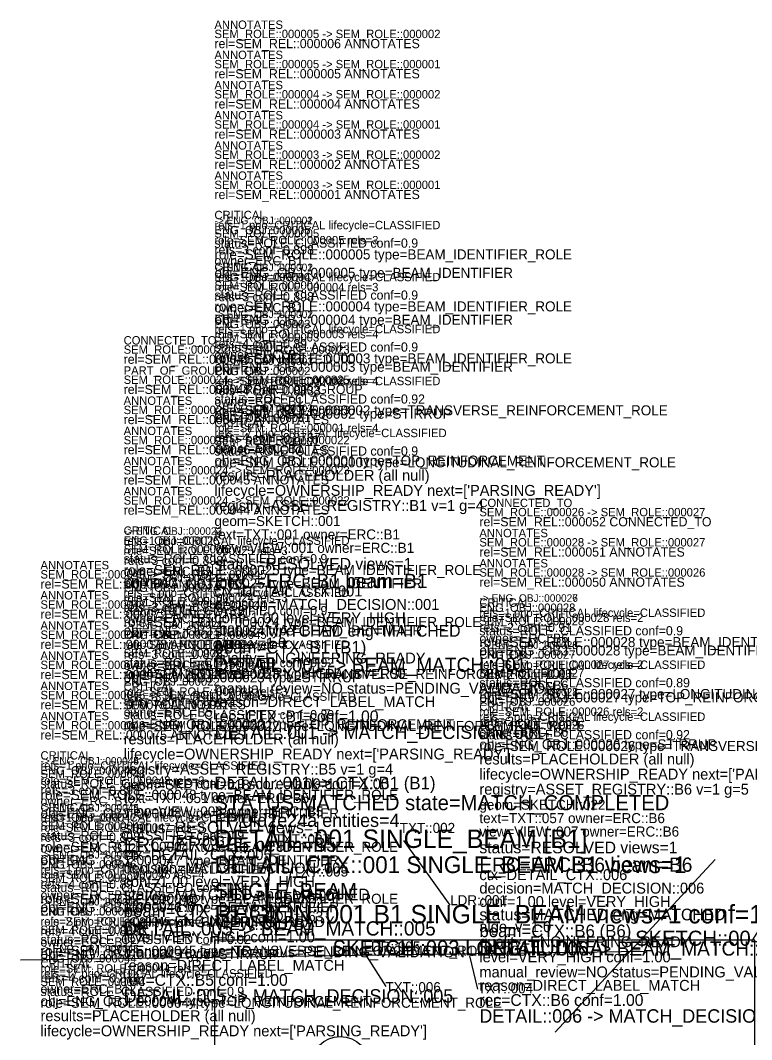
# Model space of a CAD drawing. Header units: metres. Extents: x -18153561 to 38075, y -8791963 to 32914.
# Drawn here: x 3236 to 11954, y 19928 to 32085 of the extents above; entities that cross this region are included whole.
import ezdxf

# ---------------------------------------------------------------- set-up
doc = ezdxf.new("R2010")
doc.units = ezdxf.units.M
for name, color, linetype in [('DEBUG_ALGORITHM_VERSION', 7, 'Continuous'), ('DEBUG_BEAM_MATCH', 7, 'Continuous'), ('DEBUG_CANDIDATE_RANK', 7, 'Continuous'), ('DEBUG_CANDIDATE_SCORE', 7, 'Continuous'), ('DEBUG_CONFIDENCE_LEVEL', 7, 'Continuous'), ('DEBUG_DECISION_QUALITY', 7, 'Continuous'), ('DEBUG_DECISION_REASON', 7, 'Continuous'), ('DEBUG_DETAIL_CONTEXT', 7, 'Continuous'), ('DEBUG_DETAIL_CONTEXT_BOUNDARY', 7, 'Continuous'), ('DEBUG_DETAIL_FINGERPRINT', 7, 'Continuous'), ('DEBUG_DETAIL_IDENTITY', 7, 'Continuous'), ('DEBUG_DETAIL_STATUS', 7, 'Continuous'), ('DEBUG_DETAIL_TYPE', 7, 'Continuous'), ('DEBUG_DETAIL_VIEWS', 7, 'Continuous'), ('DEBUG_ENGINEERING_ASSETS', 7, 'Continuous'), ('DEBUG_ENGINEERING_OBJECT', 7, 'Continuous'), ('DEBUG_ENGINEERING_RESULTS', 7, 'Continuous'), ('DEBUG_ERC', 7, 'Continuous'), ('DEBUG_ERC_LIFECYCLE', 7, 'Continuous'), ('DEBUG_MANUAL_REVIEW', 7, 'Continuous'), ('DEBUG_MATCH_CANDIDATES', 7, 'Continuous'), ('DEBUG_MATCH_DECISION', 7, 'Continuous'), ('DEBUG_MATCH_REFERENCE', 7, 'Continuous'), ('DEBUG_MATCH_STATUS', 7, 'Continuous'), ('DEBUG_OBJECT_CONFIDENCE', 7, 'Continuous'), ('DEBUG_OBJECT_GRAPH', 7, 'Continuous'), ('DEBUG_OBJECT_ID', 7, 'Continuous'), ('DEBUG_OBJECT_LINK', 7, 'Continuous'), ('DEBUG_OBJECT_TYPE', 7, 'Continuous'), ('DEBUG_OWNERSHIP', 7, 'Continuous'), ('DEBUG_OWNERSHIP_TEXT', 7, 'Continuous'), ('DEBUG_OWNERSHIP_VIEW', 7, 'Continuous'), ('DEBUG_REGION_BOUNDARY', 7, 'Continuous'), ('DEBUG_REGION_SEEDS', 7, 'Continuous'), ('DEBUG_REINF_LEADERS', 7, 'Continuous'), ('DEBUG_REINF_REGIONS', 7, 'Continuous'), ('DEBUG_REINF_SKETCHES', 7, 'Continuous'), ('DEBUG_REINF_TEXT', 7, 'Continuous'), ('DEBUG_RELATIONSHIP_TYPE', 7, 'Continuous'), ('DEBUG_ROLE_ID', 7, 'Continuous'), ('DEBUG_ROLE_LINKS', 7, 'Continuous'), ('DEBUG_ROLE_PRIORITY', 7, 'Continuous'), ('DEBUG_ROLE_RELATIONSHIP', 7, 'Continuous'), ('DEBUG_ROLE_TYPE', 7, 'Continuous'), ('DEBUG_SEMANTIC_RELATIONSHIP', 7, 'Continuous'), ('DEBUG_SEMANTIC_ROLE', 7, 'Continuous'), ('DEBUG_VIEW_BOUNDARIES', 7, 'Continuous')]:
    doc.layers.add(name, color=color, linetype=linetype)

msp = doc.modelspace()

# ---------------------------------------------------------------- linework, layer by layer
at = {"layer": 'DEBUG_DETAIL_CONTEXT_BOUNDARY', "color": 200}
msp.add_lwpolyline([(5549.429, 15113.9585), (11994.4125, 15113.9585), (11994.4125, 21113.9585), (5549.429, 21113.9585), (5549.429, 15113.9585)], dxfattribs=at)
at = {"layer": 'DEBUG_REGION_BOUNDARY', "color": 30}
msp.add_lwpolyline([(5549.429, 15113.9585), (11994.4125, 15113.9585), (11994.4125, 21113.9585), (5549.429, 21113.9585), (5549.429, 15113.9585)], dxfattribs=at)
at = {"layer": 'DEBUG_REGION_SEEDS', "color": 2}
msp.add_circle((7049.429, 19613.9585), 350, dxfattribs=at)
at = {"layer": 'DEBUG_REINF_LEADERS', "color": 4}
for p, q in [((6167.849, 21496.977), (6262.218, 22696.239)), ((6167.849, 21338.889), (6262.218, 22696.239)), ((4714.174, 21530.724), (5156.816, 22303.453)), ((8359.95, 21530.724), (7806.704, 22301.098)), ((6383.605, 21583.303), (6477.974, 21983.303)), ((7326.356, 20978.05), (7593.245, 20560.189)), ((8589.993, 20928.472), (8684.362, 20528.472))]:
    msp.add_line(p, q, dxfattribs=at)
at = {"layer": 'DEBUG_REINF_REGIONS', "color": 1}
msp.add_lwpolyline([(5549.429, 15113.9585), (11994.4125, 15113.9585), (11994.4125, 21113.9585), (5549.429, 21113.9585), (5549.429, 15113.9585)], dxfattribs=at)
at = {"layer": 'DEBUG_REINF_SKETCHES', "color": 3}
for points in [[(9610.219, 20016.907), (11520.858, 22077.281)], [(3235.884, 20881.187), (10683.294, 20981.187)]]:
    msp.add_lwpolyline(points, dxfattribs=at)
at = {"layer": 'DEBUG_VIEW_BOUNDARIES', "color": 140}
msp.add_lwpolyline([(5549.429, 15113.9585), (11994.4125, 15113.9585), (11994.4125, 21113.9585), (5549.429, 21113.9585), (5549.429, 15113.9585)], dxfattribs=at)

# ---------------------------------------------------------------- texts
at = {"layer": 'DEBUG_ALGORITHM_VERSION', "color": 4}
for p in [(5549.429, 24593.9585), (4466.9475, 21449.056), (8708.4435, 21209.8575)]:
    msp.add_text('algo_v=1.0', height=130, dxfattribs=at).set_placement(p)
at = {"layer": 'DEBUG_BEAM_MATCH', "color": 2}
for s, p in [('beam=CTX::B1 (B1)', (5549.429, 24533.9585)), ('beam=CTX::B5 (B5)', (4466.9475, 21389.056)), ('beam=CTX::B6 (B6)', (8708.4435, 21149.8575))]:
    msp.add_text(s, height=150, dxfattribs=at).set_placement(p)
at = {"layer": 'DEBUG_BEAM_MATCH', "color": 3}
for s, p in [('DETAIL::001 -> BEAM_MATCH::001', (5549.429, 24313.9585)), ('DETAIL::005 -> BEAM_MATCH::005', (4466.9475, 21169.056)), ('DETAIL::006 -> BEAM_MATCH::006', (8708.4435, 20929.8575))]:
    msp.add_text(s, height=170, dxfattribs=at).set_placement(p)
at = {"layer": 'DEBUG_CANDIDATE_RANK', "color": 4}
msp.add_text('rank=1', height=130, dxfattribs=at).set_placement((6449.429, 22913.9585))
at = {"layer": 'DEBUG_CANDIDATE_SCORE', "color": 3}
msp.add_text('score=1.00 conf=1.00', height=130, dxfattribs=at).set_placement((5949.429, 22913.9585))
at = {"layer": 'DEBUG_CONFIDENCE_LEVEL', "color": 5}
for p in [(5549.429, 24233.9585), (4466.9475, 21089.056), (8708.4435, 20849.8575)]:
    msp.add_text('level=VERY_HIGH conf=1.00', height=130, dxfattribs=at).set_placement(p)
at = {"layer": 'DEBUG_DECISION_QUALITY', "color": 6}
for p in [(5549.429, 24413.9585), (4466.9475, 21269.056), (8708.4435, 21029.8575)]:
    msp.add_text('quality=ENGINEERING_READY', height=130, dxfattribs=at).set_placement(p)
at = {"layer": 'DEBUG_DECISION_REASON', "color": 3}
for p in [(5549.429, 23893.9585), (4466.9475, 20749.056), (8708.4435, 20509.8575)]:
    msp.add_text('reason=DIRECT_LABEL_MATCH', height=130, dxfattribs=at).set_placement(p)
at = {"layer": 'DEBUG_DETAIL_CONTEXT', "color": 6}
msp.add_text('DETAIL_CTX::001 SINGLE_BEAM B1 views=1', height=200, dxfattribs=at).set_placement((5549.429, 21913.9585))
at = {"layer": 'DEBUG_DETAIL_FINGERPRINT', "color": 3}
msp.add_text('FP:0fd2e24a entities=4', height=160, dxfattribs=at).set_placement((5549.429, 22463.9585))
at = {"layer": 'DEBUG_DETAIL_IDENTITY', "color": 2}
msp.add_text('DETAIL::001 SINGLE_BEAM [B1]', height=220, dxfattribs=at).set_placement((5549.429, 22213.9585))
at = {"layer": 'DEBUG_DETAIL_STATUS', "color": 1}
msp.add_text('STATUS:MATCHED state=MATCH_COMPLETED', height=180, dxfattribs=at).set_placement((5549.429, 22663.9585))
at = {"layer": 'DEBUG_DETAIL_TYPE', "color": 6}
msp.add_text('SINGLE_BEAM', height=180, dxfattribs=at).set_placement((5549.429, 21613.9585))
at = {"layer": 'DEBUG_DETAIL_VIEWS', "color": 5}
msp.add_text('VIEW::001 B1', height=140, dxfattribs=at).set_placement((5549.429, 21233.9585))
at = {"layer": 'DEBUG_ENGINEERING_ASSETS', "color": 3}
for s, p in [('registry=ASSET_REGISTRY::B1 v=1 g=4', (5549.429, 26233.9585)), ('registry=ASSET_REGISTRY::B5 v=1 g=4', (4466.9475, 23089.056)), ('registry=ASSET_REGISTRY::B6 v=1 g=5', (8708.4435, 22849.8575))]:
    msp.add_text(s, height=130, dxfattribs=at).set_placement(p)
at = {"layer": 'DEBUG_ENGINEERING_OBJECT', "color": 3}
for s, p in [('obj=ENG_OBJ::000005 type=BEAM_IDENTIFIER', (5549.429, 29013.9585)), ('obj=ENG_OBJ::000004 type=BEAM_IDENTIFIER', (5549.429, 28453.9585)), ('obj=ENG_OBJ::000003 type=BEAM_IDENTIFIER', (5549.429, 27893.9585)), ('obj=ENG_OBJ::000002 type=STIRRUP', (5549.429, 27333.9585)), ('obj=ENG_OBJ::000001 type=TOP_REINFORCEMENT', (5549.429, 26773.9585)), ('obj=ENG_OBJ::000025 type=BEAM_IDENTIFIER', (4466.9475, 25309.056)), ('obj=ENG_OBJ::000024 type=BEAM_IDENTIFIER', (4466.9475, 24749.056)), ('obj=ENG_OBJ::000028 type=BEAM_IDENTIFIER', (8708.4435, 24509.8575)), ('obj=ENG_OBJ::000023 type=STIRRUP', (4466.9475, 24189.056)), ('obj=ENG_OBJ::000027 type=TOP_REINFORCEMENT', (8708.4435, 23949.8575)), ('obj=ENG_OBJ::000022 type=TOP_REINFORCEMENT', (4466.9475, 23629.056)), ('obj=ENG_OBJ::000026 type=STIRRUP', (8708.4435, 23389.8575)), ('obj=ENG_OBJ::000048 type=BEAM_IDENTIFIER', (3475.666, 22567.5565)), ('obj=ENG_OBJ::000047 type=BEAM_IDENTIFIER', (3475.666, 22007.5565)), ('obj=ENG_OBJ::000046 type=BEAM_IDENTIFIER', (3475.666, 21447.5565)), ('obj=ENG_OBJ::000045 type=STIRRUP', (3475.666, 20887.5565)), ('obj=ENG_OBJ::000044 type=TOP_REINFORCEMENT', (3475.666, 20327.5565))]:
    msp.add_text(s, height=120, dxfattribs=at).set_placement(p)
at = {"layer": 'DEBUG_ENGINEERING_RESULTS', "color": 8}
for p in [(5549.429, 26593.9585), (4466.9475, 23449.056), (8708.4435, 23209.8575), (3475.666, 20147.5565)]:
    msp.add_text('results=PLACEHOLDER (all null)', height=130, dxfattribs=at).set_placement(p)
at = {"layer": 'DEBUG_ERC', "color": 2}
for p in [(5549.429, 25533.9585), (4466.9475, 22389.056), (8708.4435, 22149.8575)]:
    msp.add_text('status=RESOLVED views=1', height=140, dxfattribs=at).set_placement(p)
at = {"layer": 'DEBUG_ERC', "color": 3}
for s, p in [('ERC=ERC::B1 beam=B1', (5549.429, 25313.9585)), ('ERC=ERC::B5 beam=B5', (4466.9475, 22169.056)), ('ERC=ERC::B6 beam=B6', (8708.4435, 21929.8575))]:
    msp.add_text(s, height=170, dxfattribs=at).set_placement(p)
at = {"layer": 'DEBUG_ERC_LIFECYCLE', "color": 1}
for p in [(5549.429, 26413.9585), (4466.9475, 23269.056), (8708.4435, 23029.8575), (3475.666, 19967.5565)]:
    msp.add_text("lifecycle=OWNERSHIP_READY next=['PARSING_READY']", height=130, dxfattribs=at).set_placement(p)
at = {"layer": 'DEBUG_MANUAL_REVIEW', "color": 1}
for p in [(5549.429, 24053.9585), (4466.9475, 20909.056), (8708.4435, 20669.8575)]:
    msp.add_text('manual_review=NO status=PENDING_VALIDATION', height=130, dxfattribs=at).set_placement(p)
at = {"layer": 'DEBUG_MATCH_CANDIDATES', "color": 5}
msp.add_text('DETAIL::001 -> CTX::B1 (B1)', height=150, dxfattribs=at).set_placement((5549.429, 22913.9585))
at = {"layer": 'DEBUG_MATCH_DECISION', "color": 2}
for s, p in [('rec=CTX::B1 conf=1.00', (5549.429, 23713.9585)), ('rec=CTX::B5 conf=1.00', (4466.9475, 20569.056)), ('rec=CTX::B6 conf=1.00', (8708.4435, 20329.8575))]:
    msp.add_text(s, height=140, dxfattribs=at).set_placement(p)
at = {"layer": 'DEBUG_MATCH_DECISION', "color": 6}
for s, p in [('DETAIL::001 -> MATCH_DECISION::001', (5549.429, 23513.9585)), ('DETAIL::005 -> MATCH_DECISION::005', (4466.9475, 20369.056)), ('DETAIL::006 -> MATCH_DECISION::006', (8708.4435, 20129.8575))]:
    msp.add_text(s, height=160, dxfattribs=at).set_placement(p)
at = {"layer": 'DEBUG_MATCH_REFERENCE', "color": 1}
for s, p in [('ctx=DETAIL_CTX::001', (5549.429, 25213.9585)), ('ctx=DETAIL_CTX::005', (4466.9475, 22069.056)), ('ctx=DETAIL_CTX::006', (8708.4435, 21829.8575))]:
    msp.add_text(s, height=130, dxfattribs=at).set_placement(p)
at = {"layer": 'DEBUG_MATCH_REFERENCE', "color": 4}
for s, p in [('decision=MATCH_DECISION::001', (5549.429, 25053.9585)), ('decision=MATCH_DECISION::005', (4466.9475, 21909.056)), ('decision=MATCH_DECISION::006', (8708.4435, 21669.8575))]:
    msp.add_text(s, height=130, dxfattribs=at).set_placement(p)
at = {"layer": 'DEBUG_MATCH_STATUS', "color": 5}
for p in [(5549.429, 24893.9585), (4466.9475, 21749.056), (8708.4435, 21509.8575)]:
    msp.add_text('conf=1.00 level=VERY_HIGH', height=130, dxfattribs=at).set_placement(p)
at = {"layer": 'DEBUG_MATCH_STATUS', "color": 6}
for p in [(5549.429, 24733.9585), (4466.9475, 21589.056), (8708.4435, 21349.8575)]:
    msp.add_text('status=MATCHED eng=MATCHED', height=140, dxfattribs=at).set_placement(p)
at = {"layer": 'DEBUG_OBJECT_CONFIDENCE', "color": 2}
for s, p in [('refs=3 conf=0.898', (5549.429, 29293.9585)), ('refs=3 conf=0.898', (5549.429, 28733.9585)), ('refs=4 conf=0.89', (5549.429, 28173.9585)), ('refs=4 conf=0.8833', (5549.429, 27613.9585)), ('refs=4 conf=0.8767', (5549.429, 27053.9585)), ('refs=3 conf=0.898', (4466.9475, 25589.056)), ('refs=3 conf=0.898', (4466.9475, 25029.056)), ('refs=2 conf=0.91', (8708.4435, 24789.8575)), ('refs=3 conf=0.876', (4466.9475, 24469.056)), ('refs=2 conf=0.85', (8708.4435, 24229.8575)), ('refs=3 conf=0.864', (4466.9475, 23909.056)), ('refs=2 conf=0.865', (8708.4435, 23669.8575)), ('refs=3 conf=0.898', (3475.666, 22847.5565)), ('refs=3 conf=0.898', (3475.666, 22287.5565)), ('refs=4 conf=0.89', (3475.666, 21727.5565)), ('refs=4 conf=0.8833', (3475.666, 21167.5565)), ('refs=4 conf=0.8767', (3475.666, 20607.5565))]:
    msp.add_text(s, height=110, dxfattribs=at).set_placement(p)
at = {"layer": 'DEBUG_OBJECT_GRAPH', "color": 6}
for s, p in [('-> ENG_OBJ::000001', (5549.429, 29653.9585)), ('-> ENG_OBJ::000002', (5549.429, 29653.9585)), ('-> ENG_OBJ::000001', (5549.429, 29093.9585)), ('-> ENG_OBJ::000002', (5549.429, 29093.9585)), ('-> ENG_OBJ::000001', (5549.429, 28533.9585)), ('-> ENG_OBJ::000002', (5549.429, 28533.9585)), ('-> ENG_OBJ::000001', (5549.429, 27973.9585)), ('-> ENG_OBJ::000003', (5549.429, 27973.9585)), ('-> ENG_OBJ::000002', (5549.429, 27413.9585)), ('-> ENG_OBJ::000003', (5549.429, 27413.9585)), ('-> ENG_OBJ::000022', (4466.9475, 25949.056)), ('-> ENG_OBJ::000023', (4466.9475, 25949.056)), ('-> ENG_OBJ::000022', (4466.9475, 25389.056)), ('-> ENG_OBJ::000023', (4466.9475, 25389.056)), ('-> ENG_OBJ::000026', (8708.4435, 25149.8575)), ('-> ENG_OBJ::000027', (8708.4435, 25149.8575)), ('-> ENG_OBJ::000022', (4466.9475, 24829.056)), ('-> ENG_OBJ::000024', (4466.9475, 24829.056)), ('-> ENG_OBJ::000026', (8708.4435, 24589.8575)), ('-> ENG_OBJ::000028', (8708.4435, 24589.8575)), ('-> ENG_OBJ::000023', (4466.9475, 24269.056)), ('-> ENG_OBJ::000024', (4466.9475, 24269.056)), ('-> ENG_OBJ::000027', (8708.4435, 24029.8575)), ('-> ENG_OBJ::000028', (8708.4435, 24029.8575)), ('-> ENG_OBJ::000044', (3475.666, 23207.5565)), ('-> ENG_OBJ::000045', (3475.666, 23207.5565)), ('-> ENG_OBJ::000044', (3475.666, 22647.5565)), ('-> ENG_OBJ::000045', (3475.666, 22647.5565)), ('-> ENG_OBJ::000044', (3475.666, 22087.5565)), ('-> ENG_OBJ::000045', (3475.666, 22087.5565)), ('-> ENG_OBJ::000044', (3475.666, 21527.5565)), ('-> ENG_OBJ::000046', (3475.666, 21527.5565)), ('-> ENG_OBJ::000045', (3475.666, 20967.5565)), ('-> ENG_OBJ::000046', (3475.666, 20967.5565))]:
    msp.add_text(s, height=90, dxfattribs=at).set_placement(p)
at = {"layer": 'DEBUG_OBJECT_ID', "color": 2}
for s, p in [('ENG_OBJ::000005', (5549.429, 29533.9585)), ('ENG_OBJ::000004', (5549.429, 28973.9585)), ('ENG_OBJ::000003', (5549.429, 28413.9585)), ('ENG_OBJ::000002', (5549.429, 27853.9585)), ('ENG_OBJ::000001', (5549.429, 27293.9585)), ('ENG_OBJ::000025', (4466.9475, 25829.056)), ('ENG_OBJ::000024', (4466.9475, 25269.056)), ('ENG_OBJ::000028', (8708.4435, 25029.8575)), ('ENG_OBJ::000023', (4466.9475, 24709.056)), ('ENG_OBJ::000027', (8708.4435, 24469.8575)), ('ENG_OBJ::000022', (4466.9475, 24149.056)), ('ENG_OBJ::000026', (8708.4435, 23909.8575)), ('ENG_OBJ::000048', (3475.666, 23087.5565)), ('ENG_OBJ::000047', (3475.666, 22527.5565)), ('ENG_OBJ::000046', (3475.666, 21967.5565)), ('ENG_OBJ::000045', (3475.666, 21407.5565)), ('ENG_OBJ::000044', (3475.666, 20847.5565))]:
    msp.add_text(s, height=100, dxfattribs=at).set_placement(p)
at = {"layer": 'DEBUG_OBJECT_LINK', "color": 4}
for s, p in [('role=SEM_ROLE::000005 rels=3', (5549.429, 29413.9585)), ('role=SEM_ROLE::000004 rels=3', (5549.429, 28853.9585)), ('role=SEM_ROLE::000003 rels=4', (5549.429, 28293.9585)), ('role=SEM_ROLE::000002 rels=4', (5549.429, 27733.9585)), ('role=SEM_ROLE::000001 rels=4', (5549.429, 27173.9585)), ('role=SEM_ROLE::000025 rels=3', (4466.9475, 25709.056)), ('role=SEM_ROLE::000024 rels=3', (4466.9475, 25149.056)), ('role=SEM_ROLE::000028 rels=2', (8708.4435, 24909.8575)), ('role=SEM_ROLE::000023 rels=3', (4466.9475, 24589.056)), ('role=SEM_ROLE::000027 rels=2', (8708.4435, 24349.8575)), ('role=SEM_ROLE::000022 rels=3', (4466.9475, 24029.056)), ('role=SEM_ROLE::000026 rels=2', (8708.4435, 23789.8575)), ('role=SEM_ROLE::000048 rels=3', (3475.666, 22967.5565)), ('role=SEM_ROLE::000047 rels=3', (3475.666, 22407.5565)), ('role=SEM_ROLE::000046 rels=4', (3475.666, 21847.5565)), ('role=SEM_ROLE::000045 rels=4', (3475.666, 21287.5565)), ('role=SEM_ROLE::000044 rels=4', (3475.666, 20727.5565))]:
    msp.add_text(s, height=100, dxfattribs=at).set_placement(p)
at = {"layer": 'DEBUG_OBJECT_TYPE', "color": 5}
for s, p in [('owner=ERC::B1', (5549.429, 29163.9585)), ('owner=ERC::B1', (5549.429, 28603.9585)), ('owner=ERC::B1', (5549.429, 28043.9585)), ('owner=ERC::B1', (5549.429, 27483.9585)), ('owner=ERC::B1', (5549.429, 26923.9585)), ('owner=ERC::B5', (4466.9475, 25459.056)), ('owner=ERC::B5', (4466.9475, 24899.056)), ('owner=ERC::B6', (8708.4435, 24659.8575)), ('owner=ERC::B5', (4466.9475, 24339.056)), ('owner=ERC::B6', (8708.4435, 24099.8575)), ('owner=ERC::B5', (4466.9475, 23779.056)), ('owner=ERC::B6', (8708.4435, 23539.8575)), ('owner=ERC::B12', (3475.666, 22717.5565)), ('owner=ERC::B12', (3475.666, 22157.5565)), ('owner=ERC::B12', (3475.666, 21597.5565)), ('owner=ERC::B12', (3475.666, 21037.5565)), ('owner=ERC::B12', (3475.666, 20477.5565))]:
    msp.add_text(s, height=110, dxfattribs=at).set_placement(p)
at = {"layer": 'DEBUG_OWNERSHIP', "color": 4}
for s, p in [('geom=SKETCH::001', (5549.429, 26053.9585)), ('geom=SKETCH::018', (4466.9475, 22909.056)), ('geom=SKETCH::022', (8708.4435, 22669.8575))]:
    msp.add_text(s, height=120, dxfattribs=at).set_placement(p)
at = {"layer": 'DEBUG_OWNERSHIP_TEXT', "color": 6}
for s, p in [('text=TXT::001 owner=ERC::B1', (5549.429, 25893.9585)), ('text=TXT::051 owner=ERC::B5', (4466.9475, 22749.056)), ('text=TXT::057 owner=ERC::B6', (8708.4435, 22509.8575))]:
    msp.add_text(s, height=120, dxfattribs=at).set_placement(p)
at = {"layer": 'DEBUG_OWNERSHIP_VIEW', "color": 5}
for s, p in [('view=VIEW::001 owner=ERC::B1', (5549.429, 25733.9585)), ('view=VIEW::006 owner=ERC::B5', (4466.9475, 22589.056)), ('view=VIEW::007 owner=ERC::B6', (8708.4435, 22349.8575))]:
    msp.add_text(s, height=120, dxfattribs=at).set_placement(p)
at = {"layer": 'DEBUG_REINF_LEADERS', "color": 4}
for s, p in [('LDR::002', (4714.174, 21530.724)), ('LDR::004', (6383.605, 21583.303)), ('LDR::001', (8359.95, 21530.724)), ('LDR::062', (6167.849, 21496.977)), ('LDR::063', (6167.849, 21338.889)), ('LDR::005', (7326.356, 20978.05)), ('LDR::003', (8589.993, 20928.472))]:
    msp.add_text(s, height=120, dxfattribs=at).set_placement(p)
at = {"layer": 'DEBUG_REINF_REGIONS', "color": 1}
msp.add_text('REGION::001 B1 SINGLE_BEAM views=1 conf=1.00', height=220, dxfattribs=at).set_placement((5549.429, 21313.9585))
at = {"layer": 'DEBUG_REINF_SKETCHES', "color": 3}
for s, p in [('SKETCH::004 CROSS_SECTION', (10565.5385, 21047.094)), ('SKETCH::003 LONGITUDINAL', (6959.589, 20931.187))]:
    msp.add_text(s, height=180, dxfattribs=at).set_placement(p)
at = {"layer": 'DEBUG_REINF_TEXT', "color": 2}
for s, p in [('TXT::002', (7758.83, 22393.046)), ('TXT::087', (6267.218, 22256.036)), ('TXT::003', (5011.763, 22238.598)), ('TXT::005', (6482.974, 21872.658)), ('TXT::006', (7588.574, 20493.059)), ('TXT::004', (8689.362, 20479.415))]:
    msp.add_text(s, height=120, dxfattribs=at).set_placement(p)
at = {"layer": 'DEBUG_RELATIONSHIP_TYPE', "color": 6}
for s, p in [('ANNOTATES', (5549.429, 31983.9585)), ('ANNOTATES', (5549.429, 31623.9585)), ('ANNOTATES', (5549.429, 31263.9585)), ('ANNOTATES', (5549.429, 30903.9585)), ('ANNOTATES', (5549.429, 30543.9585)), ('ANNOTATES', (5549.429, 30183.9585)), ('CONNECTED_TO', (4466.9475, 28219.056)), ('PART_OF_GROUP', (4466.9475, 27859.056)), ('ANNOTATES', (4466.9475, 27499.056)), ('ANNOTATES', (4466.9475, 27139.056)), ('ANNOTATES', (4466.9475, 26779.056)), ('ANNOTATES', (4466.9475, 26419.056)), ('CONNECTED_TO', (8708.4435, 26279.8575)), ('ANNOTATES', (8708.4435, 25919.8575)), ('ANNOTATES', (8708.4435, 25559.8575)), ('ANNOTATES', (3475.666, 25537.5565)), ('ANNOTATES', (3475.666, 25177.5565)), ('ANNOTATES', (3475.666, 24817.5565)), ('ANNOTATES', (3475.666, 24457.5565)), ('ANNOTATES', (3475.666, 24097.5565)), ('ANNOTATES', (3475.666, 23737.5565))]:
    msp.add_text(s, height=100, dxfattribs=at).set_placement(p)
at = {"layer": 'DEBUG_ROLE_ID', "color": 2}
for s, p in [('SEM_ROLE::000005', (5549.429, 29493.9585)), ('SEM_ROLE::000004', (5549.429, 28873.9585)), ('SEM_ROLE::000003', (5549.429, 28253.9585)), ('SEM_ROLE::000002', (5549.429, 27633.9585)), ('SEM_ROLE::000001', (5549.429, 27013.9585)), ('SEM_ROLE::000025', (4466.9475, 25729.056)), ('SEM_ROLE::000024', (4466.9475, 25109.056)), ('SEM_ROLE::000028', (8708.4435, 24869.8575)), ('SEM_ROLE::000023', (4466.9475, 24489.056)), ('SEM_ROLE::000027', (8708.4435, 24249.8575)), ('SEM_ROLE::000022', (4466.9475, 23869.056)), ('SEM_ROLE::000026', (8708.4435, 23629.8575)), ('SEM_ROLE::000048', (3475.666, 23047.5565)), ('SEM_ROLE::000047', (3475.666, 22427.5565)), ('SEM_ROLE::000046', (3475.666, 21807.5565)), ('SEM_ROLE::000045', (3475.666, 21187.5565)), ('SEM_ROLE::000044', (3475.666, 20567.5565))]:
    msp.add_text(s, height=100, dxfattribs=at).set_placement(p)
at = {"layer": 'DEBUG_ROLE_LINKS', "color": 5}
for s, p in [('SEM_ROLE::000005 -> SEM_ROLE::000002', (5549.429, 31873.9585)), ('SEM_ROLE::000005 -> SEM_ROLE::000001', (5549.429, 31513.9585)), ('SEM_ROLE::000004 -> SEM_ROLE::000002', (5549.429, 31153.9585)), ('SEM_ROLE::000004 -> SEM_ROLE::000001', (5549.429, 30793.9585)), ('SEM_ROLE::000003 -> SEM_ROLE::000002', (5549.429, 30433.9585)), ('SEM_ROLE::000003 -> SEM_ROLE::000001', (5549.429, 30073.9585)), ('SEM_ROLE::000022 -> SEM_ROLE::000023', (4466.9475, 28109.056)), ('SEM_ROLE::000024 -> SEM_ROLE::000025', (4466.9475, 27749.056)), ('SEM_ROLE::000025 -> SEM_ROLE::000023', (4466.9475, 27389.056)), ('SEM_ROLE::000025 -> SEM_ROLE::000022', (4466.9475, 27029.056)), ('SEM_ROLE::000024 -> SEM_ROLE::000023', (4466.9475, 26669.056)), ('SEM_ROLE::000024 -> SEM_ROLE::000022', (4466.9475, 26309.056)), ('SEM_ROLE::000026 -> SEM_ROLE::000027', (8708.4435, 26169.8575)), ('SEM_ROLE::000028 -> SEM_ROLE::000027', (8708.4435, 25809.8575)), ('SEM_ROLE::000028 -> SEM_ROLE::000026', (8708.4435, 25449.8575)), ('SEM_ROLE::000048 -> SEM_ROLE::000045', (3475.666, 25427.5565)), ('SEM_ROLE::000048 -> SEM_ROLE::000044', (3475.666, 25067.5565)), ('SEM_ROLE::000047 -> SEM_ROLE::000045', (3475.666, 24707.5565)), ('SEM_ROLE::000047 -> SEM_ROLE::000044', (3475.666, 24347.5565)), ('SEM_ROLE::000046 -> SEM_ROLE::000045', (3475.666, 23987.5565)), ('SEM_ROLE::000046 -> SEM_ROLE::000044', (3475.666, 23627.5565))]:
    msp.add_text(s, height=100, dxfattribs=at).set_placement(p)
at = {"layer": 'DEBUG_ROLE_PRIORITY', "color": 3}
for p in [(5549.429, 29713.9585), (5549.429, 29093.9585), (5549.429, 28473.9585), (5549.429, 27853.9585), (5549.429, 27233.9585), (4466.9475, 25949.056), (4466.9475, 25329.056), (8708.4435, 25089.8575), (4466.9475, 24709.056), (8708.4435, 24469.8575), (4466.9475, 24089.056), (8708.4435, 23849.8575), (3475.666, 23267.5565), (3475.666, 22647.5565), (3475.666, 22027.5565), (3475.666, 21407.5565), (3475.666, 20787.5565)]:
    msp.add_text('CRITICAL', height=100, dxfattribs=at).set_placement(p)
at = {"layer": 'DEBUG_ROLE_RELATIONSHIP', "color": 3}
for s, p in [('refs=1 prio=CRITICAL lifecycle=CLASSIFIED', (5549.429, 29593.9585)), ('refs=1 prio=CRITICAL lifecycle=CLASSIFIED', (5549.429, 28973.9585)), ('refs=1 prio=CRITICAL lifecycle=CLASSIFIED', (5549.429, 28353.9585)), ('refs=1 prio=CRITICAL lifecycle=CLASSIFIED', (5549.429, 27733.9585)), ('refs=17 prio=CRITICAL lifecycle=CLASSIFIED', (5549.429, 27113.9585)), ('refs=1 prio=CRITICAL lifecycle=CLASSIFIED', (4466.9475, 25829.056)), ('refs=1 prio=CRITICAL lifecycle=CLASSIFIED', (4466.9475, 25209.056)), ('refs=1 prio=CRITICAL lifecycle=CLASSIFIED', (8708.4435, 24969.8575)), ('refs=1 prio=CRITICAL lifecycle=CLASSIFIED', (4466.9475, 24589.056)), ('refs=6 prio=CRITICAL lifecycle=CLASSIFIED', (8708.4435, 24349.8575)), ('refs=13 prio=CRITICAL lifecycle=CLASSIFIED', (4466.9475, 23969.056)), ('refs=2 prio=CRITICAL lifecycle=CLASSIFIED', (8708.4435, 23729.8575)), ('refs=1 prio=CRITICAL lifecycle=CLASSIFIED', (3475.666, 23147.5565)), ('refs=1 prio=CRITICAL lifecycle=CLASSIFIED', (3475.666, 22527.5565)), ('refs=1 prio=CRITICAL lifecycle=CLASSIFIED', (3475.666, 21907.5565)), ('refs=2 prio=CRITICAL lifecycle=CLASSIFIED', (3475.666, 21287.5565)), ('refs=17 prio=CRITICAL lifecycle=CLASSIFIED', (3475.666, 20667.5565))]:
    msp.add_text(s, height=100, dxfattribs=at).set_placement(p)
at = {"layer": 'DEBUG_ROLE_TYPE', "color": 6}
for s, p in [('status=ROLE_CLASSIFIED conf=0.9', (5549.429, 29373.9585)), ('status=ROLE_CLASSIFIED conf=0.9', (5549.429, 28753.9585)), ('status=ROLE_CLASSIFIED conf=0.9', (5549.429, 28133.9585)), ('status=ROLE_CLASSIFIED conf=0.92', (5549.429, 27513.9585)), ('status=ROLE_CLASSIFIED conf=0.9', (5549.429, 26893.9585)), ('status=ROLE_CLASSIFIED conf=0.9', (4466.9475, 25609.056)), ('status=ROLE_CLASSIFIED conf=0.9', (4466.9475, 24989.056)), ('status=ROLE_CLASSIFIED conf=0.9', (8708.4435, 24749.8575)), ('status=ROLE_CLASSIFIED conf=0.92', (4466.9475, 24369.056)), ('status=ROLE_CLASSIFIED conf=0.89', (8708.4435, 24129.8575)), ('status=ROLE_CLASSIFIED conf=0.89', (4466.9475, 23749.056)), ('status=ROLE_CLASSIFIED conf=0.92', (8708.4435, 23509.8575)), ('status=ROLE_CLASSIFIED conf=0.9', (3475.666, 22927.5565)), ('status=ROLE_CLASSIFIED conf=0.9', (3475.666, 22307.5565)), ('status=ROLE_CLASSIFIED conf=0.9', (3475.666, 21687.5565)), ('status=ROLE_CLASSIFIED conf=0.92', (3475.666, 21067.5565)), ('status=ROLE_CLASSIFIED conf=0.9', (3475.666, 20447.5565))]:
    msp.add_text(s, height=110, dxfattribs=at).set_placement(p)
at = {"layer": 'DEBUG_SEMANTIC_RELATIONSHIP', "color": 1}
for s, p in [('rel=SEM_REL::000006 ANNOTATES', (5549.429, 31753.9585)), ('rel=SEM_REL::000005 ANNOTATES', (5549.429, 31393.9585)), ('rel=SEM_REL::000004 ANNOTATES', (5549.429, 31033.9585)), ('rel=SEM_REL::000003 ANNOTATES', (5549.429, 30673.9585)), ('rel=SEM_REL::000002 ANNOTATES', (5549.429, 30313.9585)), ('rel=SEM_REL::000001 ANNOTATES', (5549.429, 29953.9585)), ('rel=SEM_REL::000049 CONNECTED_TO', (4466.9475, 27989.056)), ('rel=SEM_REL::000048 PART_OF_GROUP', (4466.9475, 27629.056)), ('rel=SEM_REL::000047 ANNOTATES', (4466.9475, 27269.056)), ('rel=SEM_REL::000046 ANNOTATES', (4466.9475, 26909.056)), ('rel=SEM_REL::000045 ANNOTATES', (4466.9475, 26549.056)), ('rel=SEM_REL::000044 ANNOTATES', (4466.9475, 26189.056)), ('rel=SEM_REL::000052 CONNECTED_TO', (8708.4435, 26049.8575)), ('rel=SEM_REL::000051 ANNOTATES', (8708.4435, 25689.8575)), ('rel=SEM_REL::000080 ANNOTATES', (3475.666, 25307.5565)), ('rel=SEM_REL::000050 ANNOTATES', (8708.4435, 25329.8575)), ('rel=SEM_REL::000079 ANNOTATES', (3475.666, 24947.5565)), ('rel=SEM_REL::000078 ANNOTATES', (3475.666, 24587.5565)), ('rel=SEM_REL::000077 ANNOTATES', (3475.666, 24227.5565)), ('rel=SEM_REL::000076 ANNOTATES', (3475.666, 23867.5565)), ('rel=SEM_REL::000075 ANNOTATES', (3475.666, 23507.5565))]:
    msp.add_text(s, height=110, dxfattribs=at).set_placement(p)
at = {"layer": 'DEBUG_SEMANTIC_ROLE', "color": 4}
for s, p in [('role=SEM_ROLE::000005 type=BEAM_IDENTIFIER_ROLE', (5549.429, 29233.9585)), ('role=SEM_ROLE::000004 type=BEAM_IDENTIFIER_ROLE', (5549.429, 28613.9585)), ('role=SEM_ROLE::000003 type=BEAM_IDENTIFIER_ROLE', (5549.429, 27993.9585)), ('role=SEM_ROLE::000002 type=TRANSVERSE_REINFORCEMENT_ROLE', (5549.429, 27373.9585)), ('role=SEM_ROLE::000001 type=LONGITUDINAL_REINFORCEMENT_ROLE', (5549.429, 26753.9585)), ('role=SEM_ROLE::000025 type=BEAM_IDENTIFIER_ROLE', (4466.9475, 25469.056)), ('role=SEM_ROLE::000024 type=BEAM_IDENTIFIER_ROLE', (4466.9475, 24849.056)), ('role=SEM_ROLE::000028 type=BEAM_IDENTIFIER_ROLE', (8708.4435, 24609.8575)), ('role=SEM_ROLE::000023 type=TRANSVERSE_REINFORCEMENT_ROLE', (4466.9475, 24229.056)), ('role=SEM_ROLE::000027 type=LONGITUDINAL_REINFORCEMENT_ROLE', (8708.4435, 23989.8575)), ('role=SEM_ROLE::000022 type=LONGITUDINAL_REINFORCEMENT_ROLE', (4466.9475, 23609.056)), ('role=SEM_ROLE::000026 type=TRANSVERSE_REINFORCEMENT_ROLE', (8708.4435, 23369.8575)), ('role=SEM_ROLE::000048 type=BEAM_IDENTIFIER_ROLE', (3475.666, 22787.5565)), ('role=SEM_ROLE::000047 type=BEAM_IDENTIFIER_ROLE', (3475.666, 22167.5565)), ('role=SEM_ROLE::000046 type=BEAM_IDENTIFIER_ROLE', (3475.666, 21547.5565)), ('role=SEM_ROLE::000045 type=TRANSVERSE_REINFORCEMENT_ROLE', (3475.666, 20927.5565)), ('role=SEM_ROLE::000044 type=LONGITUDINAL_REINFORCEMENT_ROLE', (3475.666, 20307.5565))]:
    msp.add_text(s, height=120, dxfattribs=at).set_placement(p)

doc.saveas('drawing.dxf')
